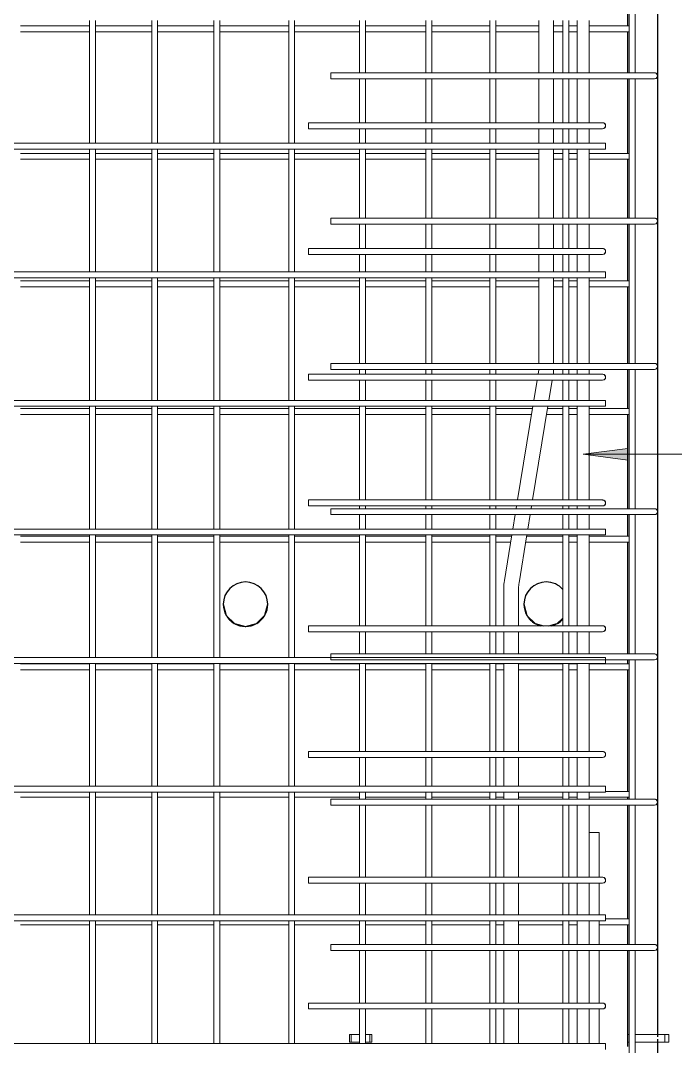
# Model space of a CAD drawing. Header units: millimetres. Extents: x 840 to 20197, y -2485 to 18696.
# Drawn here: x 3461 to 4343, y -841 to 542 of the extents above; entities that cross this region are included whole.
import ezdxf

# ---------------------------------------------------------------- set-up
doc = ezdxf.new("R2010")
doc.units = ezdxf.units.MM
doc.linetypes.add('Dash', pattern=[6.36, 3.18, -3.18])
for name, color, linetype, lineweight in [('A-GENM', 13, 'Continuous', 18), ('A-WALL', 113, 'Continuous', 25), ('A-WALL-HDLN', 110, 'Dash', 25), ('S-RBAR', 171, 'Continuous', 18), ('S-RBAR-IDEN', 171, 'Continuous', 9)]:
    doc.layers.add(name, color=color, linetype=linetype, lineweight=lineweight)

# ---------------------------------------------------------------- blocks, each defined once
blk = doc.blocks.new('RR spread anchor face based - RR-SA-2_5-150-V1-Elevation Front Copy 1')
at = {"layer": 'A-GENM'}
for p, q in [((3903.8, 3140), (3906.3, 3140)), ((3903.8, 3130), (3903.8, 3140)), ((3906.3, 3140), (3917.3, 3140)), ((3906.3, 3140), (3906.3, 3130)), ((3925.3, 3140), (3931.3, 3140)), ((3931.3, 3140), (3933.8, 3140)), ((3931.3, 3140), (3931.3, 3130)), ((3933.8, 3140), (3933.8, 3130)), ((3906.3, 3130), (3903.8, 3130)), ((3917.3, 3130), (3906.3, 3130)), ((3931.3, 3130), (3925.3, 3130)), ((3933.8, 3130), (3931.3, 3130))]:
    blk.add_line(p, q, dxfattribs=at)
blk = doc.blocks.new('RR spread anchor face based - RR-SA-3_0-200-1726827-Elevation Front Copy 1')
at = {"layer": 'A-GENM'}
for p, q in [((4278.8, 3140), (4280.8, 3140)), ((4288.8, 3140), (4328.8, 3140)), ((4328.8, 3140), (4333.8, 3140)), ((4328.8, 3130), (4328.8, 3140)), ((4333.8, 3130), (4333.8, 3140)), ((4280.8, 3130), (4278.8, 3130)), ((4328.8, 3130), (4288.8, 3130)), ((4333.8, 3130), (4328.8, 3130))]:
    blk.add_line(p, q, dxfattribs=at)

msp = doc.modelspace()

# ---------------------------------------------------------------- hatches: boundary and pattern name
at = {"layer": 'S-RBAR-IDEN'}
msp.add_hatch(color=256, dxfattribs=at).paths.add_polyline_path([(4218.6, -42.8), (4278.6, -50.7), (4278.6, -34.9)])

# ---------------------------------------------------------------- linework, layer by layer
at = {"layer": 'A-WALL'}
for p, q in [((4278.8, 534.6), (4278.8, 659)), ((4318.8, 639.9), (4318.8, -825.1)), ((4278.8, 471.2), (4278.8, 526.6)), ((4278.8, 362.7), (4278.8, 463.2)), ((4278.8, 275.4), (4278.8, 354.7)), ((4278.8, 190.7), (4278.8, 267.4)), ((4278.8, 79.6), (4278.8, 182.7)), ((4278.8, 18.7), (4278.8, 71.6)), ((4278.8, -116.2), (4278.8, 10.7)), ((4278.8, -153.2), (4278.8, -124.2)), ((4278.8, -312), (4278.8, -161.2)), ((4278.8, -325.2), (4278.8, -320)), ((4278.8, -497.2), (4278.8, -333.2)), ((4278.8, -507.8), (4278.8, -505.2)), ((4278.8, -669.1), (4278.8, -515.8)), ((4278.8, -703.6), (4278.8, -677.1)), ((4278.8, -841.1), (4278.8, -711.6)), ((4318.8, -835.1), (4318.8, -1395))]:
    msp.add_line(p, q, dxfattribs=at)
at = {"layer": 'A-WALL', "flags": 128}
for points in [[(3733.8, -245), (3737.8, -260), (3748.9, -271), (3763.8, -275)], [(3763.8, -275), (3778.8, -271), (3789.8, -259.9), (3793.8, -245)], [(4138.8, -245), (4142.8, -260), (4153.9, -271), (4165, -274)], [(4172.5, -274), (4183.8, -271), (4191.2, -263.6)]]:
    msp.add_lwpolyline(points, dxfattribs=at)
at = {"layer": 'A-WALL'}
for centre, start, end in [((3763.8, -245), 90, 180), ((3763.8, -245), 0, 90), ((4168.8, -245), 90, 180), ((4168.8, -245), 41.3463, 90), ((3763.8, -245), 180.4246, 209.7233), ((3763.8, -245), 330.719, 359.5722), ((4168.8, -245), 180.4246, 209.7233), ((3763.8, -245), 210.813, 239.6231), ((3763.8, -245), 300.812, 329.6241), ((4168.8, -245), 210.813, 239.6231), ((3763.8, -245), 241.0171, 269.268), ((3763.8, -245), 270.7209, 299.4239), ((4168.8, -245), 241.0171, 255), ((4168.8, -245), 285, 299.4239), ((4168.8, -245), 300.812, 318.6537)]:
    msp.add_arc(centre, 30, start, end, dxfattribs=at)
at = {"layer": 'A-WALL-HDLN'}
msp.add_line((4318.8, -825.1), (4318.8, -835.1), dxfattribs=at)
at = {"layer": 'S-RBAR'}
for p, q in [((4280.8, 471.2), (4280.8, 659)), ((4288.8, 471.2), (4288.8, 659)), ((3553.7, 376.4), (3553.7, 541.8)), ((3561.7, 376.4), (3561.7, 541.8)), ((3637.4, 376.4), (3637.4, 541.8)), ((3645.4, 376.4), (3645.4, 541.8)), ((3721.1, 376.4), (3721.1, 541.8)), ((3729.1, 376.4), (3729.1, 541.8)), ((3822, 376.4), (3822, 541.8)), ((3830, 376.4), (3830, 541.8)), ((3917.3, 471.2), (3917.3, 541.8)), ((3925.3, 471.2), (3925.3, 541.8)), ((4006.6, 471.2), (4006.6, 541.8)), ((4014.6, 471.2), (4014.6, 541.8)), ((4092.8, 471.2), (4092.8, 541.8)), ((4100.8, 471.2), (4100.8, 541.8)), ((4158.8, 471.2), (4158.8, 541.8)), ((4178.8, 471.2), (4178.8, 541.8)), ((4191.2, 471.2), (4191.2, 541.8)), ((4199.2, 471.2), (4199.2, 541.8)), ((4210.6, 471.2), (4210.6, 541.8)), ((4226.6, 471.2), (4226.6, 541.8)), ((3460.8, 534.6), (3553.7, 534.6)), ((3460.8, 526.6), (3553.7, 526.6)), ((3561.7, 534.6), (3637.4, 534.6)), ((3561.7, 526.6), (3637.4, 526.6)), ((3645.4, 534.6), (3721.1, 534.6)), ((3645.4, 526.6), (3721.1, 526.6)), ((3729.1, 534.6), (3822, 534.6)), ((3729.1, 526.6), (3822, 526.6)), ((3830, 534.6), (3917.3, 534.6)), ((3830, 526.6), (3917.3, 526.6)), ((3925.3, 534.6), (4006.6, 534.6)), ((3925.3, 526.6), (4006.6, 526.6)), ((4014.6, 534.6), (4092.8, 534.6)), ((4014.6, 526.6), (4092.8, 526.6)), ((4100.8, 534.6), (4158.8, 534.6)), ((4100.8, 526.6), (4158.8, 526.6)), ((4178.8, 534.6), (4191.2, 534.6)), ((4178.8, 526.6), (4191.2, 526.6)), ((4199.2, 534.6), (4210.6, 534.6)), ((4199.2, 526.6), (4210.6, 526.6)), ((4226.6, 534.6), (4280.8, 534.6)), ((4226.6, 526.6), (4280.8, 526.6)), ((4294.8, 471.2), (3878.8, 471.2)), ((3878.8, 471.2), (3878.8, 463.2)), ((4294.8, 471.2), (4314.8, 471.2)), ((4294.8, 463.2), (3878.8, 463.2)), ((3917.3, 404), (3917.3, 463.2)), ((3925.3, 404), (3925.3, 463.2)), ((4006.6, 404), (4006.6, 463.2)), ((4014.6, 404), (4014.6, 463.2)), ((4092.8, 404), (4092.8, 463.2)), ((4100.8, 404), (4100.8, 463.2)), ((4158.8, 404), (4158.8, 463.2)), ((4178.8, 404), (4178.8, 463.2)), ((4191.2, 404), (4191.2, 463.2)), ((4199.2, 404), (4199.2, 463.2)), ((4210.6, 404), (4210.6, 463.2)), ((4226.6, 404), (4226.6, 463.2)), ((4280.8, 275.4), (4280.8, 463.2)), ((4288.8, 275.4), (4288.8, 463.2)), ((4294.8, 463.2), (4314.8, 463.2)), ((4208.8, 404), (3848.8, 404)), ((3848.8, 404), (3848.8, 396)), ((4208.8, 404), (4244.8, 404)), ((4208.8, 396), (3848.8, 396)), ((3917.3, 376.4), (3917.3, 396)), ((3925.3, 376.4), (3925.3, 396)), ((4006.6, 376.4), (4006.6, 396)), ((4014.6, 376.4), (4014.6, 396)), ((4092.8, 376.4), (4092.8, 396)), ((4100.8, 376.4), (4100.8, 396)), ((4158.8, 376.4), (4158.8, 396)), ((4178.8, 376.4), (4178.8, 396)), ((4191.2, 376.4), (4191.2, 396)), ((4199.2, 376.4), (4199.2, 396)), ((4208.8, 396), (4244.8, 396)), ((4210.6, 376.4), (4210.6, 396)), ((4226.6, 376.4), (4226.6, 396)), ((2678.8, 376.4), (4248.8, 376.4)), ((4248.8, 368.4), (4248.8, 376.4)), ((2678.8, 368.4), (4248.8, 368.4)), ((3460.8, 362.7), (3553.7, 362.7)), ((3553.7, 203.1), (3553.7, 368.4)), ((3561.7, 203.1), (3561.7, 368.4)), ((3561.7, 362.7), (3637.4, 362.7)), ((3637.4, 203.1), (3637.4, 368.4)), ((3645.4, 203.1), (3645.4, 368.4)), ((3645.4, 362.7), (3721.1, 362.7)), ((3721.1, 203.1), (3721.1, 368.4)), ((3729.1, 203.1), (3729.1, 368.4)), ((3729.1, 362.7), (3822, 362.7)), ((3822, 203.1), (3822, 368.4)), ((3830, 203.1), (3830, 368.4)), ((3830, 362.7), (3917.3, 362.7)), ((3917.3, 275.4), (3917.3, 368.4)), ((3925.3, 275.4), (3925.3, 368.4)), ((3925.3, 362.7), (4006.6, 362.7)), ((4006.6, 275.4), (4006.6, 368.4)), ((4014.6, 275.4), (4014.6, 368.4)), ((4014.6, 362.7), (4092.8, 362.7)), ((4092.8, 275.4), (4092.8, 368.4)), ((4100.8, 275.4), (4100.8, 368.4)), ((4100.8, 362.7), (4158.8, 362.7)), ((4158.8, 275.4), (4158.8, 368.4)), ((4178.8, 275.4), (4178.8, 368.4)), ((4178.8, 362.7), (4191.2, 362.7)), ((4191.2, 275.4), (4191.2, 368.4)), ((4199.2, 275.4), (4199.2, 368.4)), ((4199.2, 362.7), (4210.6, 362.7)), ((4210.6, 275.4), (4210.6, 368.4)), ((4226.6, 275.4), (4226.6, 368.4)), ((4226.6, 362.7), (4280.8, 362.7)), ((3460.8, 354.7), (3553.7, 354.7)), ((3561.7, 354.7), (3637.4, 354.7)), ((3645.4, 354.7), (3721.1, 354.7)), ((3729.1, 354.7), (3822, 354.7)), ((3830, 354.7), (3917.3, 354.7)), ((3925.3, 354.7), (4006.6, 354.7)), ((4014.6, 354.7), (4092.8, 354.7)), ((4100.8, 354.7), (4158.8, 354.7)), ((4178.8, 354.7), (4191.2, 354.7)), ((4199.2, 354.7), (4210.6, 354.7)), ((4226.6, 354.7), (4280.8, 354.7)), ((4294.8, 275.4), (3878.8, 275.4)), ((3878.8, 275.4), (3878.8, 267.4)), ((4294.8, 267.4), (3878.8, 267.4)), ((3917.3, 234.5), (3917.3, 267.4)), ((3925.3, 234.5), (3925.3, 267.4)), ((4006.6, 234.5), (4006.6, 267.4)), ((4014.6, 234.5), (4014.6, 267.4)), ((4092.8, 234.5), (4092.8, 267.4)), ((4100.8, 234.5), (4100.8, 267.4)), ((4158.8, 234.5), (4158.8, 267.4)), ((4178.8, 234.5), (4178.8, 267.4)), ((4191.2, 234.5), (4191.2, 267.4)), ((4199.2, 234.5), (4199.2, 267.4)), ((4210.6, 234.5), (4210.6, 267.4)), ((4226.6, 234.5), (4226.6, 267.4)), ((4280.8, 79.6), (4280.8, 267.4)), ((4288.8, 79.6), (4288.8, 267.4)), ((4294.8, 275.4), (4314.8, 275.4)), ((4294.8, 267.4), (4314.8, 267.4)), ((4208.8, 234.5), (3848.8, 234.5)), ((3848.8, 234.5), (3848.8, 226.5)), ((4208.8, 226.5), (3848.8, 226.5)), ((3917.3, 203.1), (3917.3, 226.5)), ((3925.3, 203.1), (3925.3, 226.5)), ((4006.6, 203.1), (4006.6, 226.5)), ((4014.6, 203.1), (4014.6, 226.5)), ((4092.8, 203.1), (4092.8, 226.5)), ((4100.8, 203.1), (4100.8, 226.5)), ((4158.8, 203.1), (4158.8, 226.5)), ((4178.8, 203.1), (4178.8, 226.5)), ((4191.2, 203.1), (4191.2, 226.5)), ((4199.2, 203.1), (4199.2, 226.5)), ((4208.8, 234.5), (4244.8, 234.5)), ((4208.8, 226.5), (4244.8, 226.5)), ((4210.6, 203.1), (4210.6, 226.5)), ((4226.6, 203.1), (4226.6, 226.5)), ((2678.8, 203.1), (4248.8, 203.1)), ((2678.8, 195.1), (4248.8, 195.1)), ((3553.7, 29.8), (3553.7, 195.1)), ((3561.7, 29.8), (3561.7, 195.1)), ((3637.4, 29.8), (3637.4, 195.1)), ((3645.4, 29.8), (3645.4, 195.1)), ((3721.1, 29.8), (3721.1, 195.1)), ((3729.1, 29.8), (3729.1, 195.1)), ((3822, 29.8), (3822, 195.1)), ((3830, 29.8), (3830, 195.1)), ((3917.3, 79.6), (3917.3, 195.1)), ((3925.3, 79.6), (3925.3, 195.1)), ((4006.6, 79.6), (4006.6, 195.1)), ((4014.6, 79.6), (4014.6, 195.1)), ((4092.8, 79.6), (4092.8, 195.1)), ((4100.8, 79.6), (4100.8, 195.1)), ((4158.8, 79.6), (4158.8, 195.1)), ((4178.8, 79.6), (4178.8, 195.1)), ((4191.2, 79.6), (4191.2, 195.1)), ((4199.2, 79.6), (4199.2, 195.1)), ((4210.6, 79.6), (4210.6, 195.1)), ((4226.6, 79.6), (4226.6, 195.1)), ((4248.8, 195.1), (4248.8, 203.1)), ((3460.8, 190.7), (3553.7, 190.7)), ((3460.8, 182.7), (3553.7, 182.7)), ((3561.7, 190.7), (3637.4, 190.7)), ((3561.7, 182.7), (3637.4, 182.7)), ((3645.4, 190.7), (3721.1, 190.7)), ((3645.4, 182.7), (3721.1, 182.7)), ((3729.1, 190.7), (3822, 190.7)), ((3729.1, 182.7), (3822, 182.7)), ((3830, 190.7), (3917.3, 190.7)), ((3830, 182.7), (3917.3, 182.7)), ((3925.3, 190.7), (4006.6, 190.7)), ((3925.3, 182.7), (4006.6, 182.7)), ((4014.6, 190.7), (4092.8, 190.7)), ((4014.6, 182.7), (4092.8, 182.7)), ((4100.8, 190.7), (4158.8, 190.7)), ((4100.8, 182.7), (4158.8, 182.7)), ((4178.8, 190.7), (4191.2, 190.7)), ((4178.8, 182.7), (4191.2, 182.7)), ((4199.2, 190.7), (4210.6, 190.7)), ((4199.2, 182.7), (4210.6, 182.7)), ((4226.6, 190.7), (4280.8, 190.7)), ((4226.6, 182.7), (4280.8, 182.7)), ((4294.8, 79.6), (3878.8, 79.6)), ((3878.8, 79.6), (3878.8, 71.6)), ((4294.8, 71.6), (3878.8, 71.6)), ((3917.3, 65), (3917.3, 71.6)), ((3925.3, 65), (3925.3, 71.6)), ((4006.6, 65), (4006.6, 71.6)), ((4014.6, 65), (4014.6, 71.6)), ((4092.8, 65), (4092.8, 71.6)), ((4100.8, 65), (4100.8, 71.6)), ((4191.2, 65), (4191.2, 71.6)), ((4199.2, 65), (4199.2, 71.6)), ((4210.6, 65), (4210.6, 71.6)), ((4226.6, 65), (4226.6, 71.6)), ((4280.8, -116.2), (4280.8, 71.6)), ((4288.8, -116.2), (4288.8, 71.6)), ((4294.8, 79.6), (4314.8, 79.6)), ((4294.8, 71.6), (4314.8, 71.6)), ((4208.8, 65), (3848.8, 65)), ((3848.8, 65), (3848.8, 57)), ((4208.8, 57), (3848.8, 57)), ((3917.3, 29.8), (3917.3, 57)), ((3925.3, 29.8), (3925.3, 57)), ((4006.6, 29.8), (4006.6, 57)), ((4014.6, 29.8), (4014.6, 57)), ((4092.8, 29.8), (4092.8, 57)), ((4100.8, 29.8), (4100.8, 57)), ((4152.2, 29.8), (4156.7, 57)), ((4158, 65), (4158.2, 66.3)), ((4172.5, 29.8), (4177, 57)), ((4191.2, 29.8), (4191.2, 57)), ((4199.2, 29.8), (4199.2, 57)), ((4208.8, 65), (4244.8, 65)), ((4208.8, 57), (4244.8, 57)), ((4210.6, 29.8), (4210.6, 57)), ((4226.6, 29.8), (4226.6, 57)), ((2678.8, 29.8), (4248.8, 29.8)), ((4248.8, 21.8), (4248.8, 29.8)), ((2678.8, 21.8), (4248.8, 21.8)), ((3460.8, 18.7), (3553.7, 18.7)), ((3553.7, -143.6), (3553.7, 21.8)), ((3561.7, -143.6), (3561.7, 21.8)), ((3561.7, 18.7), (3637.4, 18.7)), ((3637.4, -143.6), (3637.4, 21.8)), ((3645.4, -143.6), (3645.4, 21.8)), ((3645.4, 18.7), (3721.1, 18.7)), ((3721.1, -143.6), (3721.1, 21.8)), ((3729.1, -143.6), (3729.1, 21.8)), ((3729.1, 18.7), (3822, 18.7)), ((3822, -143.6), (3822, 21.8)), ((3830, -143.6), (3830, 21.8)), ((3830, 18.7), (3917.3, 18.7)), ((3917.3, -104.5), (3917.3, 21.8)), ((3925.3, -104.5), (3925.3, 21.8)), ((3925.3, 18.7), (4006.6, 18.7)), ((4006.6, -104.5), (4006.6, 21.8)), ((4014.6, -104.5), (4014.6, 21.8)), ((4014.6, 18.7), (4092.8, 18.7)), ((4092.8, -104.5), (4092.8, 21.8)), ((4100.8, -104.5), (4100.8, 21.8)), ((4100.8, 18.7), (4150.4, 18.7)), ((4130.2, -104.5), (4150.9, 21.8)), ((4150.5, -104.5), (4171.2, 21.8)), ((4170.7, 18.7), (4191.2, 18.7)), ((4191.2, -104.5), (4191.2, 21.8)), ((4199.2, -104.5), (4199.2, 21.8)), ((4199.2, 18.7), (4210.6, 18.7)), ((4210.6, -104.5), (4210.6, 21.8)), ((4226.6, -104.5), (4226.6, 21.8)), ((4226.6, 18.7), (4280.8, 18.7)), ((3460.8, 10.7), (3553.7, 10.7)), ((3561.7, 10.7), (3637.4, 10.7)), ((3645.4, 10.7), (3721.1, 10.7)), ((3729.1, 10.7), (3822, 10.7)), ((3830, 10.7), (3917.3, 10.7)), ((3925.3, 10.7), (4006.6, 10.7)), ((4014.6, 10.7), (4092.8, 10.7)), ((4100.8, 10.7), (4149.1, 10.7)), ((4169.4, 10.7), (4191.2, 10.7)), ((4199.2, 10.7), (4210.6, 10.7)), ((4226.6, 10.7), (4280.8, 10.7)), ((4208.8, -104.5), (3848.8, -104.5)), ((3848.8, -104.5), (3848.8, -112.5)), ((4208.8, -104.5), (4244.8, -104.5)), ((4208.8, -112.5), (3848.8, -112.5)), ((4294.8, -116.2), (3878.8, -116.2)), ((3878.8, -116.2), (3878.8, -124.2)), ((4294.8, -124.2), (3878.8, -124.2)), ((3917.3, -116.2), (3917.3, -112.5)), ((3917.3, -143.6), (3917.3, -124.2)), ((3925.3, -116.2), (3925.3, -112.5)), ((3925.3, -143.6), (3925.3, -124.2)), ((4006.6, -116.2), (4006.6, -112.5)), ((4006.6, -143.6), (4006.6, -124.2)), ((4014.6, -116.2), (4014.6, -112.5)), ((4014.6, -143.6), (4014.6, -124.2)), ((4092.8, -116.2), (4092.8, -112.5)), ((4092.8, -143.6), (4092.8, -124.2)), ((4100.8, -116.2), (4100.8, -112.5)), ((4100.8, -143.6), (4100.8, -124.2)), ((4123.8, -143.6), (4127, -124.2)), ((4128.3, -116.2), (4128.9, -112.5)), ((4144.1, -143.6), (4147.3, -124.2)), ((4148.6, -116.2), (4149.2, -112.5)), ((4191.2, -116.2), (4191.2, -112.5)), ((4191.2, -143.6), (4191.2, -124.2)), ((4199.2, -116.2), (4199.2, -112.5)), ((4199.2, -143.6), (4199.2, -124.2)), ((4208.8, -112.5), (4244.8, -112.5)), ((4210.6, -116.2), (4210.6, -112.5)), ((4210.6, -143.6), (4210.6, -124.2)), ((4226.6, -116.2), (4226.6, -112.5)), ((4226.6, -143.6), (4226.6, -124.2)), ((4280.8, -312), (4280.8, -124.2)), ((4288.8, -312), (4288.8, -124.2)), ((4294.8, -116.2), (4314.8, -116.2)), ((4294.8, -124.2), (4314.8, -124.2)), ((2678.8, -143.6), (4248.8, -143.6)), ((2678.8, -151.6), (4248.8, -151.6)), ((3553.7, -316.9), (3553.7, -151.6)), ((3561.7, -316.9), (3561.7, -151.6)), ((3637.4, -316.9), (3637.4, -151.6)), ((3645.4, -316.9), (3645.4, -151.6)), ((3721.1, -316.9), (3721.1, -151.6)), ((3729.1, -316.9), (3729.1, -151.6)), ((3822, -316.9), (3822, -151.6)), ((3830, -316.9), (3830, -151.6)), ((3917.3, -274), (3917.3, -151.6)), ((3925.3, -274), (3925.3, -151.6)), ((4006.6, -274), (4006.6, -151.6)), ((4014.6, -274), (4014.6, -151.6)), ((4092.8, -274), (4092.8, -151.6)), ((4100.8, -274), (4100.8, -151.6)), ((4112.5, -212.8), (4122.5, -151.6)), ((4132.2, -216.1), (4142.8, -151.6)), ((4191.2, -274), (4191.2, -151.6)), ((4199.2, -274), (4199.2, -151.6)), ((4210.6, -274), (4210.6, -151.6)), ((4226.6, -274), (4226.6, -151.6)), ((4248.8, -151.6), (4248.8, -143.6)), ((3460.8, -153.2), (3553.7, -153.2)), ((3460.8, -161.2), (3553.7, -161.2)), ((3561.7, -153.2), (3637.4, -153.2)), ((3561.7, -161.2), (3637.4, -161.2)), ((3645.4, -153.2), (3721.1, -153.2)), ((3645.4, -161.2), (3721.1, -161.2)), ((3729.1, -153.2), (3822, -153.2)), ((3729.1, -161.2), (3822, -161.2)), ((3830, -153.2), (3917.3, -153.2)), ((3830, -161.2), (3917.3, -161.2)), ((3925.3, -153.2), (4006.6, -153.2)), ((3925.3, -161.2), (4006.6, -161.2)), ((4014.6, -153.2), (4092.8, -153.2)), ((4014.6, -161.2), (4092.8, -161.2)), ((4100.8, -153.2), (4122.3, -153.2)), ((4100.8, -161.2), (4120.9, -161.2)), ((4141.2, -161.2), (4191.2, -161.2)), ((4142.5, -153.2), (4191.2, -153.2)), ((4199.2, -153.2), (4210.6, -153.2)), ((4199.2, -161.2), (4210.6, -161.2)), ((4226.6, -153.2), (4280.8, -153.2)), ((4226.6, -161.2), (4280.8, -161.2)), ((4111.6, -274), (4111.6, -223.4)), ((4131.6, -274), (4131.6, -223.4)), ((4208.8, -274), (3848.8, -274)), ((3848.8, -274), (3848.8, -282)), ((4208.8, -274), (4244.8, -274)), ((4208.8, -282), (3848.8, -282)), ((3917.3, -312), (3917.3, -282)), ((3925.3, -312), (3925.3, -282)), ((4006.6, -312), (4006.6, -282)), ((4014.6, -312), (4014.6, -282)), ((4092.8, -312), (4092.8, -282)), ((4100.8, -312), (4100.8, -282)), ((4111.6, -312), (4111.6, -282)), ((4131.6, -312), (4131.6, -282)), ((4191.2, -312), (4191.2, -282)), ((4199.2, -312), (4199.2, -282)), ((4208.8, -282), (4244.8, -282)), ((4210.6, -312), (4210.6, -282)), ((4226.6, -312), (4226.6, -282)), ((2678.8, -316.9), (4248.8, -316.9)), ((4294.8, -312), (3878.8, -312)), ((3878.8, -312), (3878.8, -320)), ((4248.8, -324.9), (4248.8, -316.9)), ((4294.8, -312), (4314.8, -312)), ((2678.8, -324.9), (4248.8, -324.9)), ((3460.8, -325.2), (3553.7, -325.2)), ((3553.7, -490.3), (3553.7, -324.9)), ((3561.7, -490.3), (3561.7, -324.9)), ((3561.7, -325.2), (3637.4, -325.2)), ((3637.4, -490.3), (3637.4, -324.9)), ((3645.4, -490.3), (3645.4, -324.9)), ((3645.4, -325.2), (3721.1, -325.2)), ((3721.1, -490.3), (3721.1, -324.9)), ((3729.1, -490.3), (3729.1, -324.9)), ((3729.1, -325.2), (3822, -325.2)), ((3822, -490.3), (3822, -324.9)), ((3830, -490.3), (3830, -324.9)), ((3830, -325.2), (3917.3, -325.2)), ((4294.8, -320), (3878.8, -320)), ((3917.3, -443.5), (3917.3, -324.9)), ((3925.3, -443.5), (3925.3, -324.9)), ((3925.3, -325.2), (4006.6, -325.2)), ((4006.6, -443.5), (4006.6, -324.9)), ((4014.6, -443.5), (4014.6, -324.9)), ((4014.6, -325.2), (4092.8, -325.2)), ((4092.8, -443.5), (4092.8, -324.9)), ((4100.8, -443.5), (4100.8, -324.9)), ((4100.8, -325.2), (4111.6, -325.2)), ((4111.6, -443.5), (4111.6, -324.9)), ((4131.6, -443.5), (4131.6, -324.9)), ((4131.6, -325.2), (4191.2, -325.2)), ((4191.2, -443.5), (4191.2, -324.9)), ((4199.2, -443.5), (4199.2, -324.9)), ((4199.2, -325.2), (4210.6, -325.2)), ((4210.6, -443.5), (4210.6, -324.9)), ((4226.6, -443.5), (4226.6, -324.9)), ((4226.6, -325.2), (4280.8, -325.2)), ((4280.8, -507.8), (4280.8, -320)), ((4288.8, -507.8), (4288.8, -320)), ((4294.8, -320), (4314.8, -320)), ((3460.8, -333.2), (3553.7, -333.2)), ((3561.7, -333.2), (3637.4, -333.2)), ((3645.4, -333.2), (3721.1, -333.2)), ((3729.1, -333.2), (3822, -333.2)), ((3830, -333.2), (3917.3, -333.2)), ((3925.3, -333.2), (4006.6, -333.2)), ((4014.6, -333.2), (4092.8, -333.2)), ((4100.8, -333.2), (4111.6, -333.2)), ((4131.6, -333.2), (4191.2, -333.2)), ((4199.2, -333.2), (4210.6, -333.2)), ((4226.6, -333.2), (4280.8, -333.2)), ((4208.8, -443.5), (3848.8, -443.5)), ((3848.8, -443.5), (3848.8, -451.5)), ((4208.8, -451.5), (3848.8, -451.5)), ((3917.3, -490.3), (3917.3, -451.5)), ((3925.3, -490.3), (3925.3, -451.5)), ((4006.6, -490.3), (4006.6, -451.5)), ((4014.6, -490.3), (4014.6, -451.5)), ((4092.8, -490.3), (4092.8, -451.5)), ((4100.8, -490.3), (4100.8, -451.5)), ((4111.6, -490.3), (4111.6, -451.5)), ((4131.6, -490.3), (4131.6, -451.5)), ((4191.2, -490.3), (4191.2, -451.5)), ((4199.2, -490.3), (4199.2, -451.5)), ((4208.8, -443.5), (4244.8, -443.5)), ((4208.8, -451.5), (4244.8, -451.5)), ((4210.6, -490.3), (4210.6, -451.5)), ((4226.6, -490.3), (4226.6, -451.5)), ((2678.8, -490.3), (4248.8, -490.3)), ((4248.8, -498.3), (4248.8, -490.3)), ((4248.8, -497.2), (4280.8, -497.2)), ((2678.8, -498.3), (4248.8, -498.3)), ((3460.8, -505.2), (3553.7, -505.2)), ((3553.7, -663.6), (3553.7, -498.3)), ((3561.7, -663.6), (3561.7, -498.3)), ((3561.7, -505.2), (3637.4, -505.2)), ((3637.4, -663.6), (3637.4, -498.3)), ((3645.4, -663.6), (3645.4, -498.3)), ((3645.4, -505.2), (3721.1, -505.2)), ((3721.1, -663.6), (3721.1, -498.3)), ((3729.1, -663.6), (3729.1, -498.3)), ((3729.1, -505.2), (3822, -505.2)), ((3822, -663.6), (3822, -498.3)), ((3830, -663.6), (3830, -498.3)), ((3830, -505.2), (3917.3, -505.2)), ((4294.8, -507.8), (3878.8, -507.8)), ((3878.8, -507.8), (3878.8, -515.8)), ((3917.3, -507.8), (3917.3, -498.3)), ((3925.3, -507.8), (3925.3, -498.3)), ((3925.3, -505.2), (4006.6, -505.2)), ((4006.6, -507.8), (4006.6, -498.3)), ((4014.6, -507.8), (4014.6, -498.3)), ((4014.6, -505.2), (4092.8, -505.2)), ((4092.8, -507.8), (4092.8, -498.3)), ((4100.8, -507.8), (4100.8, -498.3)), ((4100.8, -505.2), (4111.6, -505.2)), ((4111.6, -507.8), (4111.6, -498.3)), ((4131.6, -507.8), (4131.6, -498.3)), ((4131.6, -505.2), (4191.2, -505.2)), ((4191.2, -507.8), (4191.2, -498.3)), ((4199.2, -507.8), (4199.2, -498.3)), ((4199.2, -505.2), (4210.6, -505.2)), ((4210.6, -507.8), (4210.6, -498.3)), ((4226.6, -507.8), (4226.6, -498.3)), ((4226.6, -505.2), (4280.8, -505.2)), ((4294.8, -507.8), (4314.8, -507.8)), ((4294.8, -515.8), (3878.8, -515.8)), ((3917.3, -613), (3917.3, -515.8)), ((3925.3, -613), (3925.3, -515.8)), ((4006.6, -613), (4006.6, -515.8)), ((4014.6, -613), (4014.6, -515.8)), ((4092.8, -613), (4092.8, -515.8)), ((4100.8, -613), (4100.8, -515.8)), ((4111.6, -613), (4111.6, -515.8)), ((4131.6, -613), (4131.6, -515.8)), ((4191.2, -613), (4191.2, -515.8)), ((4199.2, -613), (4199.2, -515.8)), ((4210.6, -613), (4210.6, -515.8)), ((4226.6, -613), (4226.6, -515.8)), ((4280.8, -703.6), (4280.8, -515.8)), ((4288.8, -703.6), (4288.8, -515.8)), ((4294.8, -515.8), (4314.8, -515.8)), ((4240.2, -552.5), (4226.6, -552.5)), ((4240.2, -613), (4240.2, -552.5)), ((4208.8, -613), (3848.8, -613)), ((3848.8, -613), (3848.8, -621)), ((4208.8, -621), (3848.8, -621)), ((3917.3, -663.6), (3917.3, -621)), ((3925.3, -663.6), (3925.3, -621)), ((4006.6, -663.6), (4006.6, -621)), ((4014.6, -663.6), (4014.6, -621)), ((4092.8, -663.6), (4092.8, -621)), ((4100.8, -663.6), (4100.8, -621)), ((4111.6, -663.6), (4111.6, -621)), ((4131.6, -663.6), (4131.6, -621)), ((4191.2, -663.6), (4191.2, -621)), ((4199.2, -663.6), (4199.2, -621)), ((4208.8, -613), (4244.8, -613)), ((4208.8, -621), (4244.8, -621)), ((4210.6, -663.6), (4210.6, -621)), ((4226.6, -663.6), (4226.6, -621)), ((4240.2, -663.6), (4240.2, -621)), ((2678.8, -663.6), (4248.8, -663.6)), ((4248.8, -671.6), (4248.8, -663.6)), ((2678.8, -671.6), (4248.8, -671.6)), ((3460.8, -677.1), (3553.7, -677.1)), ((3553.7, -837), (3553.7, -671.6)), ((3561.7, -837), (3561.7, -671.6)), ((3561.7, -677.1), (3637.4, -677.1)), ((3637.4, -837), (3637.4, -671.6)), ((3645.4, -837), (3645.4, -671.6)), ((3645.4, -677.1), (3721.1, -677.1)), ((3721.1, -837), (3721.1, -671.6)), ((3729.1, -837), (3729.1, -671.6)), ((3729.1, -677.1), (3822, -677.1)), ((3822, -837), (3822, -671.6)), ((3830, -837), (3830, -671.6)), ((3830, -677.1), (3917.3, -677.1)), ((3917.3, -703.6), (3917.3, -671.6)), ((3925.3, -703.6), (3925.3, -671.6)), ((3925.3, -677.1), (4006.6, -677.1)), ((4006.6, -703.6), (4006.6, -671.6)), ((4014.6, -703.6), (4014.6, -671.6)), ((4014.6, -677.1), (4092.8, -677.1)), ((4092.8, -703.6), (4092.8, -671.6)), ((4100.8, -703.6), (4100.8, -671.6)), ((4100.8, -677.1), (4111.6, -677.1)), ((4111.6, -703.6), (4111.6, -671.6)), ((4131.6, -703.6), (4131.6, -671.6)), ((4131.6, -677.1), (4191.2, -677.1)), ((4191.2, -703.6), (4191.2, -671.6)), ((4199.2, -703.6), (4199.2, -671.6)), ((4199.2, -677.1), (4210.6, -677.1)), ((4210.6, -703.6), (4210.6, -671.6)), ((4226.6, -703.6), (4226.6, -671.6)), ((4240.2, -703.6), (4240.2, -671.6)), ((4240.2, -677.1), (4280.8, -677.1)), ((4248.8, -669.1), (4280.8, -669.1)), ((4294.8, -703.6), (3878.8, -703.6)), ((3878.8, -703.6), (3878.8, -711.6)), ((4294.8, -703.6), (4314.8, -703.6)), ((4294.8, -711.6), (3878.8, -711.6)), ((3917.3, -782.5), (3917.3, -711.6)), ((3925.3, -782.5), (3925.3, -711.6)), ((4006.6, -782.5), (4006.6, -711.6)), ((4014.6, -782.5), (4014.6, -711.6)), ((4092.8, -782.5), (4092.8, -711.6)), ((4100.8, -782.5), (4100.8, -711.6)), ((4111.6, -782.5), (4111.6, -711.6)), ((4131.6, -782.5), (4131.6, -711.6)), ((4191.2, -782.5), (4191.2, -711.6)), ((4199.2, -782.5), (4199.2, -711.6)), ((4210.6, -782.5), (4210.6, -711.6)), ((4226.6, -782.5), (4226.6, -711.6)), ((4240.2, -782.5), (4240.2, -711.6)), ((4280.8, -899.4), (4280.8, -711.6)), ((4288.8, -899.4), (4288.8, -711.6)), ((4294.8, -711.6), (4314.8, -711.6)), ((4208.8, -782.5), (3848.8, -782.5)), ((3848.8, -782.5), (3848.8, -790.5)), ((4208.8, -782.5), (4244.8, -782.5)), ((4208.8, -790.5), (3848.8, -790.5)), ((3917.3, -837), (3917.3, -790.5)), ((3925.3, -837), (3925.3, -790.5)), ((4006.6, -837), (4006.6, -790.5)), ((4014.6, -837), (4014.6, -790.5)), ((4092.8, -837), (4092.8, -790.5)), ((4100.8, -837), (4100.8, -790.5)), ((4111.6, -837), (4111.6, -790.5)), ((4131.6, -837), (4131.6, -790.5)), ((4191.2, -837), (4191.2, -790.5)), ((4199.2, -837), (4199.2, -790.5)), ((4208.8, -790.5), (4244.8, -790.5)), ((4210.6, -837), (4210.6, -790.5)), ((4226.6, -837), (4226.6, -790.5)), ((4240.2, -837), (4240.2, -790.5)), ((2678.8, -837), (4248.8, -837)), ((4248.8, -845), (4248.8, -837))]:
    msp.add_line(p, q, dxfattribs=at)
for centre, radius, start, end in [((4314.8, 467.2), 4, 75, 90), ((4314.8, 467.2), 4, 270, 90), ((4314.8, 467.2), 4, 15, 60), ((4314.8, 467.2), 4, 300, 345), ((4244.8, 400), 4, 75, 90), ((4244.8, 400), 4, 270, 90), ((4244.8, 400), 4, 15, 60), ((4244.8, 400), 4, 300, 345), ((4314.8, 271.4), 4, 75, 90), ((4314.8, 271.4), 4, 270, 90), ((4314.8, 271.4), 4, 15, 60), ((4314.8, 271.4), 4, 300, 345), ((4244.8, 230.5), 4, 75, 90), ((4244.8, 230.5), 4, 270, 90), ((4244.8, 230.5), 4, 15, 60), ((4244.8, 230.5), 4, 300, 345), ((4113.8, 73.5), 45, 350.6952, 357.5275), ((4113.8, 73.5), 65, 352.4492, 358.2883), ((4314.8, 75.6), 4, 75, 90), ((4314.8, 75.6), 4, 270, 90), ((4314.8, 75.6), 4, 15, 60), ((4314.8, 75.6), 4, 300, 345), ((4244.8, 61), 4, 75, 90), ((4244.8, 61), 4, 270, 90), ((4244.8, 61), 4, 15, 60), ((4244.8, 61), 4, 300, 344.4799), ((4244.8, -108.5), 4, 75, 90), ((4244.8, -108.5), 4, 270, 90), ((4244.8, -108.5), 4, 15, 60), ((4244.8, -108.5), 4, 300, 345), ((4314.8, -120.2), 4, 75, 90), ((4314.8, -120.2), 4, 270, 90), ((4314.8, -120.2), 4, 15, 60), ((4314.8, -120.2), 4, 300, 345), ((4176.6, -223.4), 65, 170.6952, 180), ((4176.6, -223.4), 45, 170.6952, 180), ((4244.8, -278), 4, 75, 90), ((4244.8, -278), 4, 270, 90), ((4244.8, -278), 4, 15, 60), ((4244.8, -278), 4, 300, 345), ((4314.8, -316), 4, 75, 90), ((4314.8, -316), 4, 270, 90), ((4314.8, -316), 4, 15, 60), ((4314.8, -316), 4, 300, 345), ((4244.8, -447.5), 4, 75, 90), ((4244.8, -447.5), 4, 270, 90), ((4244.8, -447.5), 4, 15, 60), ((4244.8, -447.5), 4, 305.9265, 345), ((4314.8, -511.8), 4, 75, 90), ((4314.8, -511.8), 4, 270, 90), ((4314.8, -511.8), 4, 15, 60), ((4314.8, -511.8), 4, 300, 345), ((4244.8, -617), 4, 75, 90), ((4244.8, -617), 4, 270, 90), ((4244.8, -617), 4, 15, 60), ((4244.8, -617), 4, 300, 345), ((4314.8, -707.6), 4, 75, 90), ((4314.8, -707.6), 4, 270, 90), ((4314.8, -707.6), 4, 15, 60), ((4314.8, -707.6), 4, 300, 345), ((4244.8, -786.5), 4, 75, 90), ((4244.8, -786.5), 4, 270, 90), ((4244.8, -786.5), 4, 15, 60), ((4244.8, -786.5), 4, 300, 345)]:
    msp.add_arc(centre, radius, start, end, dxfattribs=at)
at = {"layer": 'S-RBAR-IDEN'}
for p, q in [((4278.6, -34.9), (4218.6, -42.8)), ((4278.6, -50.7), (4278.6, -34.9)), ((4218.6, -42.8), (4278.6, -50.7)), ((4218.6, -42.8), (4622.5, -42.8))]:
    msp.add_line(p, q, dxfattribs=at)

# ---------------------------------------------------------------- block references
at = {"layer": 'A-GENM'}
for name in ['RR spread anchor face based - RR-SA-2_5-150-V1-Elevation Front Copy 1', 'RR spread anchor face based - RR-SA-3_0-200-1726827-Elevation Front Copy 1']:
    msp.add_blockref(name, (0, -3965.1), dxfattribs=at)

doc.saveas('drawing.dxf')
